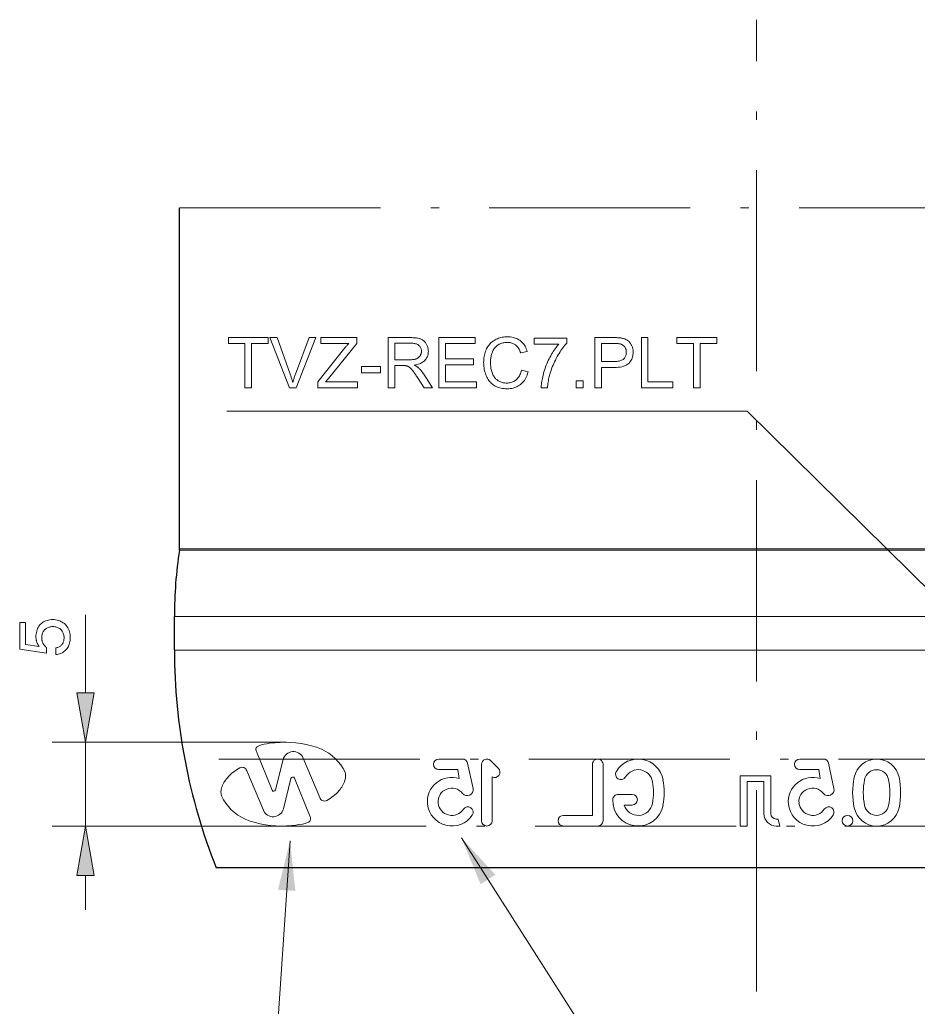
# Model space of a CAD drawing. Extents: x 0 to 297, y 0 to 420.
# Drawn here: x 191.7 to 245.4, y 143.5 to 202.4 of the extents above; entities that cross this region are included whole.
import ezdxf

# ---------------------------------------------------------------- set-up
doc = ezdxf.new("R2010")
doc.units = 0
doc.linetypes.add('DASHDOT', pattern=[18.5, 12, -3, 0.5, -3])

msp = doc.modelspace()

# ---------------------------------------------------------------- linework, layer by layer
at = {"color": 7, "linetype": 'DASHDOT', "lineweight": 13}
for p, q in [((235.697, 144.427), (235.697, 202.401)), ((201.247, 191.179), (270.147, 191.179)), ((203.605, 158.293), (266.689, 158.293)), ((203.984, 154.293), (266.594, 154.293))]:
    msp.add_line(p, q, dxfattribs=at)
at = {"color": 7, "lineweight": 30}
for p, q in [((201.247, 170.83), (201.247, 191.179)), ((267.947, 151.793), (203.447, 151.793))]:
    msp.add_line(p, q, dxfattribs=at)
at = {"color": 7, "lineweight": 13}
for p, q in [((265.935, 170.756), (201.242, 170.756)), ((265.93, 170.83), (201.247, 170.83)), ((266.193, 166.793), (200.947, 166.793)), ((266.193, 164.793), (200.947, 164.793))]:
    msp.add_line(p, q, dxfattribs=at)
at = {"color": 7, "lineweight": 13, "ltscale": 0.116125}
msp.add_line((195.644, 162.247), (195.644, 166.892), dxfattribs=at)
at = {"color": 7, "lineweight": 30, "ltscale": 0.05}
msp.add_line((200.947, 164.793), (200.947, 166.793), dxfattribs=at)
at = {"color": 7, "lineweight": 13, "ltscale": 0.349972}
msp.add_line((207.643, 159.292), (193.644, 159.292), dxfattribs=at)
at = {"color": 7, "lineweight": 13, "ltscale": 0.124993}
msp.add_line((195.644, 154.293), (195.644, 159.292), dxfattribs=at)
at = {"color": 7, "lineweight": 13, "ltscale": 0.062229}
for p, q in [((205.838, 158.738), (206.779, 156.434)), ((209.052, 154.846), (208.111, 157.151))]:
    msp.add_line(p, q, dxfattribs=at)
at = {"color": 7, "lineweight": 13, "ltscale": 0.046473}
for p, q in [((207.437, 158.255), (206.986, 156.452)), ((207.453, 155.329), (207.905, 157.132))]:
    msp.add_line(p, q, dxfattribs=at)
at = {"color": 7, "lineweight": 13, "ltscale": 0.063986}
for p, q in [((208.632, 158.347), (209.625, 155.988)), ((206.258, 155.237), (205.266, 157.596))]:
    msp.add_line(p, q, dxfattribs=at)
at = {"color": 7, "lineweight": 13, "ltscale": 0.035206}
msp.add_line((216.736, 158.293), (218.144, 158.293), dxfattribs=at)
at = {"color": 7, "lineweight": 13, "ltscale": 0.038515}
for p, q in [((218.455, 158.041), (218.775, 156.534)), ((240.004, 158.041), (240.324, 156.534))]:
    msp.add_line(p, q, dxfattribs=at)
at = {"color": 7, "lineweight": 13, "ltscale": 0.084102}
for p, q in [((219.28, 154.611), (219.28, 157.975)), ((226.538, 157.975), (226.538, 154.611))]:
    msp.add_line(p, q, dxfattribs=at)
at = {"color": 7, "lineweight": 13, "ltscale": 0.016542}
msp.add_line((219.823, 158.199), (220.291, 157.732), dxfattribs=at)
at = {"color": 7, "lineweight": 13, "ltscale": 0.076154}
msp.add_line((225.902, 157.975), (225.902, 154.928), dxfattribs=at)
at = {"color": 7, "lineweight": 13, "ltscale": 0.035207}
msp.add_line((238.285, 158.293), (239.693, 158.293), dxfattribs=at)
at = {"color": 7, "lineweight": 13, "ltscale": 0.028398}
for p, q in [((216.736, 157.657), (217.872, 157.657)), ((238.285, 157.657), (239.421, 157.657))]:
    msp.add_line(p, q, dxfattribs=at)
at = {"color": 7, "lineweight": 13, "ltscale": 0.01351}
msp.add_line((217.872, 157.657), (217.955, 157.123), dxfattribs=at)
at = {"color": 7, "lineweight": 13, "ltscale": 0.013509}
msp.add_line((239.421, 157.657), (239.504, 157.123), dxfattribs=at)
at = {"color": 7, "lineweight": 13, "ltscale": 0.065395}
msp.add_line((219.916, 154.611), (219.916, 157.226), dxfattribs=at)
at = {"color": 7, "lineweight": 13, "ltscale": 0.045896}
msp.add_line((234.725, 157.293), (236.561, 157.293), dxfattribs=at)
at = {"color": 7, "lineweight": 13, "ltscale": 0.075}
msp.add_line((234.725, 157.293), (234.725, 154.293), dxfattribs=at)
at = {"color": 7, "lineweight": 13, "ltscale": 0.066619}
msp.add_line((235.141, 154.293), (235.141, 156.957), dxfattribs=at)
at = {"color": 7, "lineweight": 13, "ltscale": 0.025056}
msp.add_line((235.141, 156.957), (236.144, 156.957), dxfattribs=at)
at = {"color": 7, "lineweight": 13, "ltscale": 0.048246}
msp.add_line((236.144, 156.957), (236.144, 155.028), dxfattribs=at)
at = {"color": 7, "lineweight": 13, "ltscale": 0.056627}
msp.add_line((236.561, 157.293), (236.561, 155.028), dxfattribs=at)
at = {"color": 7, "lineweight": 13, "ltscale": 0.020622}
msp.add_line((228.268, 156.183), (227.443, 156.183), dxfattribs=at)
at = {"color": 7, "lineweight": 13, "ltscale": 0.011731}
msp.add_line((228.268, 155.547), (227.799, 155.547), dxfattribs=at)
at = {"color": 7, "lineweight": 13, "ltscale": 0.043213}
msp.add_line((225.902, 154.928), (224.173, 154.928), dxfattribs=at)
at = {"color": 7, "lineweight": 13, "ltscale": 0.00272}
msp.add_line((236.988, 154.709), (236.879, 154.709), dxfattribs=at)
at = {"color": 7, "lineweight": 13, "ltscale": 0.010782}
msp.add_line((237.099, 154.293), (236.988, 154.709), dxfattribs=at)
at = {"color": 7, "lineweight": 13, "ltscale": 0.258492}
msp.add_line((203.984, 154.293), (193.644, 154.293), dxfattribs=at)
at = {"color": 7, "lineweight": 13, "ltscale": 0.051162}
msp.add_line((226.22, 154.293), (224.173, 154.293), dxfattribs=at)
at = {"color": 7, "lineweight": 13, "ltscale": 0.010417}
msp.add_line((234.725, 154.293), (235.141, 154.293), dxfattribs=at)
at = {"color": 7, "lineweight": 13, "ltscale": 0.005501}
msp.add_line((236.879, 154.293), (237.099, 154.293), dxfattribs=at)
at = {"color": 7, "lineweight": 13, "ltscale": 0.051139}
msp.add_line((195.644, 149.293), (195.644, 151.338), dxfattribs=at)
at = {"color": 7, "lineweight": 13}
for points in [[(205.154, 180.436), (205.154, 183.082), (204.166, 183.082), (204.166, 183.436), (206.544, 183.436), (206.544, 183.082), (205.551, 183.082), (205.551, 180.436)], [(207.809, 180.436), (206.646, 183.436), (207.076, 183.436), (207.856, 181.256), (207.874, 181.204), (207.892, 181.153), (207.909, 181.102), (207.926, 181.052), (207.942, 181.003), (207.958, 180.954), (207.972, 180.906), (207.987, 180.858), (208, 180.811), (208.013, 180.765), (208.027, 180.814), (208.042, 180.863), (208.057, 180.913), (208.072, 180.962), (208.088, 181.011), (208.105, 181.06), (208.122, 181.109), (208.139, 181.158), (208.157, 181.207), (208.175, 181.256), (208.985, 183.436), (209.39, 183.436), (208.216, 180.436)], [(209.507, 180.436), (209.507, 180.804), (211.044, 182.726), (211.076, 182.766), (211.109, 182.805), (211.141, 182.844), (211.172, 182.881), (211.204, 182.917), (211.234, 182.952), (211.265, 182.986), (211.295, 183.019), (211.325, 183.051), (211.355, 183.082), (209.681, 183.082), (209.681, 183.436), (211.83, 183.436), (211.83, 183.082), (210.146, 181.001), (209.963, 180.79), (211.879, 180.79), (211.879, 180.436)], [(213.708, 180.436), (213.708, 183.436), (215.038, 183.436), (215.117, 183.435), (215.191, 183.432), (215.262, 183.428), (215.329, 183.423), (215.391, 183.416), (215.451, 183.407), (215.506, 183.396), (215.557, 183.384), (215.605, 183.37), (215.648, 183.355), (215.689, 183.337), (215.728, 183.318), (215.766, 183.295), (215.802, 183.27), (215.836, 183.243), (215.869, 183.213), (215.899, 183.181), (215.929, 183.146), (215.956, 183.109), (215.982, 183.069), (216.006, 183.028), (216.027, 182.986), (216.046, 182.943), (216.062, 182.899), (216.075, 182.854), (216.087, 182.808), (216.095, 182.762), (216.102, 182.714), (216.105, 182.666), (216.107, 182.617), (216.105, 182.554), (216.098, 182.493), (216.088, 182.435), (216.074, 182.378), (216.055, 182.323), (216.032, 182.27), (216.005, 182.219), (215.974, 182.171), (215.939, 182.124), (215.9, 182.079), (215.856, 182.037), (215.808, 181.998), (215.756, 181.962), (215.699, 181.929), (215.637, 181.9), (215.571, 181.874), (215.5, 181.851), (215.425, 181.831), (215.346, 181.814), (215.262, 181.801), (215.292, 181.786), (215.322, 181.77), (215.349, 181.755), (215.375, 181.74), (215.4, 181.725), (215.423, 181.711), (215.445, 181.696), (215.465, 181.681), (215.484, 181.666), (215.501, 181.651), (215.536, 181.619), (215.57, 181.584), (215.604, 181.548), (215.637, 181.511), (215.67, 181.472), (215.703, 181.431), (215.735, 181.389), (215.767, 181.345), (215.799, 181.299), (215.83, 181.252), (216.352, 180.436), (215.853, 180.436), (215.456, 181.06), (215.422, 181.113), (215.389, 181.163), (215.357, 181.211), (215.327, 181.256), (215.297, 181.298), (215.269, 181.338), (215.242, 181.376), (215.217, 181.411), (215.193, 181.443), (215.169, 181.473), (215.147, 181.501), (215.125, 181.527), (215.104, 181.551), (215.083, 181.574), (215.063, 181.595), (215.043, 181.614), (215.023, 181.632), (215.004, 181.647), (214.986, 181.661), (214.968, 181.674), (214.95, 181.685), (214.932, 181.695), (214.914, 181.705), (214.896, 181.714), (214.878, 181.722), (214.86, 181.73), (214.842, 181.737), (214.823, 181.743), (214.805, 181.749), (214.787, 181.754), (214.772, 181.756), (214.756, 181.759), (214.739, 181.761), (214.719, 181.763), (214.698, 181.764), (214.675, 181.766), (214.65, 181.767), (214.624, 181.767), (214.596, 181.768), (214.566, 181.768), (214.105, 181.768), (214.105, 180.436)], [(216.737, 180.436), (216.737, 183.436), (218.906, 183.436), (218.906, 183.082), (217.134, 183.082), (217.134, 182.163), (218.794, 182.163), (218.794, 181.811), (217.134, 181.811), (217.134, 180.79), (218.976, 180.79), (218.976, 180.436)], [(221.665, 181.488), (222.062, 181.387), (222.035, 181.292), (222.004, 181.201), (221.969, 181.115), (221.93, 181.033), (221.887, 180.956), (221.84, 180.884), (221.789, 180.816), (221.734, 180.753), (221.675, 180.695), (221.612, 180.641), (221.546, 180.593), (221.477, 180.549), (221.405, 180.51), (221.33, 180.477), (221.252, 180.449), (221.171, 180.426), (221.088, 180.408), (221.001, 180.395), (220.912, 180.387), (220.82, 180.385), (220.724, 180.387), (220.633, 180.392), (220.545, 180.402), (220.46, 180.416), (220.38, 180.434), (220.303, 180.456), (220.229, 180.481), (220.159, 180.511), (220.093, 180.545), (220.031, 180.582), (219.971, 180.623), (219.915, 180.668), (219.861, 180.716), (219.811, 180.768), (219.763, 180.824), (219.718, 180.883), (219.676, 180.945), (219.637, 181.011), (219.601, 181.081), (219.568, 181.154), (219.538, 181.229), (219.511, 181.306), (219.487, 181.384), (219.467, 181.462), (219.449, 181.542), (219.435, 181.623), (219.424, 181.705), (219.416, 181.789), (219.411, 181.873), (219.41, 181.958), (219.411, 182.051), (219.417, 182.141), (219.426, 182.229), (219.438, 182.314), (219.454, 182.397), (219.474, 182.477), (219.497, 182.556), (219.524, 182.631), (219.555, 182.705), (219.589, 182.776), (219.626, 182.844), (219.666, 182.909), (219.71, 182.97), (219.756, 183.028), (219.806, 183.083), (219.858, 183.134), (219.913, 183.182), (219.972, 183.227), (220.034, 183.268), (220.098, 183.306), (220.165, 183.34), (220.233, 183.371), (220.302, 183.398), (220.373, 183.422), (220.445, 183.442), (220.519, 183.458), (220.593, 183.471), (220.669, 183.48), (220.747, 183.485), (220.826, 183.487), (220.914, 183.485), (221, 183.478), (221.083, 183.466), (221.163, 183.45), (221.24, 183.43), (221.314, 183.404), (221.386, 183.375), (221.454, 183.34), (221.52, 183.301), (221.583, 183.258), (221.642, 183.21), (221.698, 183.159), (221.75, 183.103), (221.799, 183.045), (221.843, 182.982), (221.884, 182.916), (221.921, 182.846), (221.955, 182.772), (221.984, 182.694), (222.01, 182.613), (221.62, 182.521), (221.598, 182.585), (221.574, 182.645), (221.549, 182.701), (221.521, 182.754), (221.492, 182.804), (221.461, 182.85), (221.427, 182.892), (221.392, 182.931), (221.356, 182.966), (221.317, 182.998), (221.276, 183.026), (221.233, 183.052), (221.188, 183.074), (221.142, 183.093), (221.093, 183.11), (221.042, 183.123), (220.989, 183.134), (220.934, 183.141), (220.877, 183.146), (220.817, 183.147), (220.749, 183.146), (220.684, 183.141), (220.62, 183.132), (220.559, 183.121), (220.5, 183.106), (220.443, 183.088), (220.389, 183.066), (220.337, 183.041), (220.287, 183.013), (220.239, 182.981), (220.194, 182.947), (220.152, 182.911), (220.112, 182.872), (220.076, 182.831), (220.042, 182.787), (220.01, 182.742), (219.982, 182.694), (219.956, 182.644), (219.933, 182.591), (219.913, 182.536), (219.895, 182.48), (219.879, 182.424), (219.865, 182.367), (219.853, 182.31), (219.842, 182.253), (219.834, 182.195), (219.827, 182.137), (219.823, 182.078), (219.82, 182.019), (219.819, 181.96), (219.82, 181.885), (219.823, 181.811), (219.829, 181.739), (219.837, 181.67), (219.847, 181.602), (219.859, 181.536), (219.873, 181.472), (219.89, 181.41), (219.909, 181.35), (219.93, 181.292), (219.954, 181.236), (219.98, 181.184), (220.008, 181.134), (220.039, 181.087), (220.073, 181.043), (220.109, 181.001), (220.147, 180.963), (220.188, 180.928), (220.231, 180.895), (220.277, 180.865), (220.325, 180.839), (220.373, 180.815), (220.422, 180.793), (220.472, 180.775), (220.522, 180.76), (220.574, 180.747), (220.626, 180.737), (220.679, 180.73), (220.732, 180.726), (220.787, 180.724), (220.852, 180.726), (220.916, 180.732), (220.978, 180.742), (221.037, 180.755), (221.095, 180.772), (221.15, 180.794), (221.204, 180.819), (221.255, 180.847), (221.304, 180.88), (221.352, 180.917), (221.396, 180.957), (221.438, 181.001), (221.477, 181.049), (221.513, 181.1), (221.545, 181.156), (221.575, 181.214), (221.602, 181.277), (221.626, 181.344), (221.647, 181.414)], [(222.426, 183.043), (222.426, 183.397), (224.368, 183.397), (224.368, 183.11), (224.311, 183.047), (224.254, 182.98), (224.196, 182.909), (224.14, 182.834), (224.083, 182.755), (224.026, 182.672), (223.969, 182.585), (223.913, 182.494), (223.856, 182.399), (223.8, 182.3), (223.745, 182.199), (223.693, 182.097), (223.643, 181.994), (223.595, 181.891), (223.551, 181.787), (223.508, 181.683), (223.469, 181.578), (223.432, 181.473), (223.397, 181.367), (223.365, 181.26), (223.344, 181.184), (223.324, 181.107), (223.306, 181.028), (223.29, 180.948), (223.275, 180.866), (223.261, 180.783), (223.25, 180.698), (223.239, 180.612), (223.231, 180.525), (223.224, 180.436), (222.845, 180.436), (222.848, 180.508), (222.853, 180.583), (222.861, 180.661), (222.871, 180.743), (222.883, 180.827), (222.898, 180.914), (222.916, 181.004), (222.936, 181.096), (222.959, 181.192), (222.985, 181.291), (223.012, 181.391), (223.042, 181.49), (223.075, 181.589), (223.109, 181.686), (223.146, 181.784), (223.186, 181.88), (223.227, 181.975), (223.271, 182.07), (223.318, 182.165), (223.366, 182.258), (223.416, 182.35), (223.467, 182.438), (223.518, 182.524), (223.57, 182.607), (223.623, 182.687), (223.676, 182.764), (223.73, 182.838), (223.784, 182.909), (223.839, 182.977), (223.895, 183.043)], [(226.046, 180.436), (226.046, 183.436), (227.178, 183.436), (227.236, 183.435), (227.291, 183.435), (227.344, 183.433), (227.394, 183.431), (227.441, 183.429), (227.485, 183.425), (227.527, 183.422), (227.565, 183.417), (227.601, 183.413), (227.634, 183.407), (227.677, 183.399), (227.719, 183.39), (227.76, 183.379), (227.799, 183.367), (227.837, 183.354), (227.873, 183.339), (227.908, 183.323), (227.942, 183.306), (227.974, 183.287), (228.004, 183.267), (228.034, 183.245), (228.062, 183.222), (228.089, 183.197), (228.115, 183.171), (228.139, 183.143), (228.163, 183.113), (228.185, 183.082), (228.206, 183.048), (228.226, 183.014), (228.245, 182.977), (228.262, 182.94), (228.278, 182.901), (228.291, 182.862), (228.303, 182.822), (228.313, 182.782), (228.321, 182.741), (228.328, 182.699), (228.332, 182.656), (228.335, 182.612), (228.336, 182.568), (228.333, 182.493), (228.326, 182.42), (228.314, 182.349), (228.297, 182.281), (228.275, 182.215), (228.248, 182.151), (228.217, 182.09), (228.18, 182.031), (228.139, 181.975), (228.092, 181.92), (228.04, 181.87), (227.979, 181.825), (227.911, 181.785), (227.835, 181.751), (227.751, 181.722), (227.659, 181.698), (227.559, 181.679), (227.451, 181.666), (227.336, 181.658), (227.212, 181.655), (226.443, 181.655), (226.443, 180.436)], [(228.825, 180.436), (228.825, 183.436), (229.222, 183.436), (229.222, 180.79), (230.699, 180.79), (230.699, 180.436)], [(231.935, 180.436), (231.935, 183.082), (230.947, 183.082), (230.947, 183.436), (233.325, 183.436), (233.325, 183.082), (232.332, 183.082), (232.332, 180.436)], [(214.105, 182.112), (214.959, 182.112), (215.012, 182.112), (215.063, 182.114), (215.111, 182.117), (215.157, 182.121), (215.201, 182.126), (215.243, 182.132), (215.282, 182.139), (215.318, 182.148), (215.352, 182.157), (215.384, 182.168), (215.414, 182.18), (215.443, 182.193), (215.47, 182.208), (215.495, 182.224), (215.519, 182.241), (215.542, 182.26), (215.563, 182.28), (215.583, 182.301), (215.601, 182.324), (215.618, 182.348), (215.633, 182.373), (215.646, 182.398), (215.658, 182.424), (215.669, 182.451), (215.677, 182.477), (215.685, 182.504), (215.69, 182.532), (215.694, 182.56), (215.697, 182.588), (215.697, 182.617), (215.696, 182.659), (215.691, 182.699), (215.683, 182.738), (215.673, 182.775), (215.659, 182.811), (215.642, 182.845), (215.622, 182.878), (215.599, 182.909), (215.572, 182.939), (215.543, 182.967), (215.51, 182.993), (215.474, 183.016), (215.434, 183.037), (215.391, 183.055), (215.344, 183.07), (215.293, 183.082), (215.239, 183.092), (215.181, 183.099), (215.12, 183.103), (215.055, 183.104), (214.105, 183.104)], [(226.443, 182.009), (227.219, 182.009), (227.293, 182.011), (227.364, 182.015), (227.429, 182.022), (227.491, 182.032), (227.548, 182.045), (227.6, 182.061), (227.648, 182.08), (227.691, 182.101), (227.73, 182.125), (227.765, 182.153), (227.796, 182.182), (227.823, 182.215), (227.847, 182.249), (227.868, 182.286), (227.886, 182.325), (227.901, 182.367), (227.912, 182.41), (227.92, 182.456), (227.925, 182.505), (227.927, 182.556), (227.926, 182.593), (227.923, 182.629), (227.918, 182.664), (227.911, 182.698), (227.903, 182.73), (227.892, 182.762), (227.88, 182.793), (227.866, 182.822), (227.85, 182.851), (227.831, 182.878), (227.812, 182.904), (227.791, 182.928), (227.769, 182.95), (227.746, 182.971), (227.721, 182.989), (227.696, 183.006), (227.669, 183.021), (227.641, 183.034), (227.611, 183.046), (227.581, 183.055), (227.559, 183.06), (227.534, 183.065), (227.505, 183.069), (227.473, 183.072), (227.438, 183.075), (227.399, 183.077), (227.357, 183.079), (227.312, 183.081), (227.263, 183.081), (227.21, 183.082), (226.443, 183.082)], [(212.116, 181.336), (212.116, 181.707), (213.248, 181.707), (213.248, 181.336)], [(224.939, 180.436), (224.939, 180.855), (225.358, 180.855), (225.358, 180.436)], [(193.862, 164.522), (193.862, 164.923), (193.907, 164.931), (193.951, 164.942), (193.993, 164.955), (194.033, 164.971), (194.07, 164.989), (194.106, 165.01), (194.139, 165.033), (194.171, 165.059), (194.2, 165.087), (194.227, 165.118), (194.253, 165.15), (194.275, 165.185), (194.295, 165.221), (194.312, 165.259), (194.326, 165.299), (194.338, 165.34), (194.347, 165.383), (194.354, 165.428), (194.358, 165.475), (194.359, 165.524), (194.357, 165.583), (194.352, 165.639), (194.343, 165.694), (194.33, 165.746), (194.313, 165.795), (194.293, 165.843), (194.269, 165.888), (194.242, 165.93), (194.211, 165.971), (194.176, 166.008), (194.138, 166.043), (194.098, 166.074), (194.055, 166.102), (194.011, 166.126), (193.963, 166.146), (193.914, 166.162), (193.862, 166.175), (193.808, 166.184), (193.752, 166.19), (193.693, 166.192), (193.633, 166.19), (193.576, 166.185), (193.521, 166.176), (193.468, 166.163), (193.418, 166.146), (193.371, 166.127), (193.326, 166.103), (193.284, 166.076), (193.244, 166.045), (193.206, 166.011), (193.172, 165.973), (193.141, 165.933), (193.114, 165.891), (193.09, 165.846), (193.07, 165.798), (193.054, 165.748), (193.041, 165.696), (193.032, 165.641), (193.027, 165.583), (193.025, 165.524), (193.025, 165.489), (193.028, 165.455), (193.031, 165.421), (193.036, 165.388), (193.042, 165.356), (193.05, 165.325), (193.059, 165.294), (193.069, 165.263), (193.081, 165.233), (193.094, 165.204), (193.109, 165.176), (193.125, 165.148), (193.142, 165.121), (193.161, 165.094), (193.181, 165.069), (193.202, 165.044), (193.225, 165.02), (193.249, 164.997), (193.274, 164.974), (193.301, 164.952), (193.301, 164.609), (191.711, 164.845), (191.711, 166.447), (192.065, 166.447), (192.065, 165.133), (192.873, 165.013), (192.854, 165.035), (192.837, 165.058), (192.82, 165.081), (192.804, 165.106), (192.789, 165.131), (192.775, 165.156), (192.762, 165.183), (192.75, 165.21), (192.739, 165.238), (192.729, 165.267), (192.719, 165.297), (192.711, 165.327), (192.703, 165.358), (192.697, 165.389), (192.691, 165.42), (192.687, 165.453), (192.683, 165.485), (192.681, 165.519), (192.679, 165.552), (192.679, 165.587), (192.682, 165.677), (192.69, 165.764), (192.704, 165.848), (192.723, 165.927), (192.747, 166.003), (192.778, 166.076), (192.813, 166.145), (192.854, 166.21), (192.901, 166.272), (192.953, 166.33), (193.01, 166.383), (193.07, 166.431), (193.133, 166.473), (193.2, 166.51), (193.27, 166.541), (193.343, 166.566), (193.42, 166.586), (193.501, 166.6), (193.585, 166.609), (193.672, 166.611), (193.765, 166.608), (193.854, 166.599), (193.939, 166.585), (194.021, 166.564), (194.099, 166.537), (194.174, 166.504), (194.245, 166.465), (194.313, 166.42), (194.377, 166.37), (194.437, 166.313), (194.493, 166.252), (194.543, 166.187), (194.587, 166.118), (194.625, 166.046), (194.657, 165.97), (194.683, 165.89), (194.704, 165.807), (194.719, 165.72), (194.727, 165.63), (194.73, 165.536), (194.728, 165.453), (194.721, 165.372), (194.709, 165.295), (194.692, 165.22), (194.67, 165.149), (194.644, 165.08), (194.613, 165.014), (194.577, 164.951), (194.536, 164.89), (194.491, 164.833), (194.442, 164.78), (194.389, 164.731), (194.334, 164.688), (194.275, 164.649), (194.214, 164.616), (194.15, 164.587), (194.082, 164.563), (194.012, 164.545), (193.938, 164.531)], [(195.123, 162.247), (195.644, 159.292), (196.165, 162.247)], [(196.165, 151.338), (195.644, 154.293), (195.123, 151.338)]]:
    msp.add_lwpolyline(points, close=True, dxfattribs=at)
for points in [[(256.003, 158.503), (235.139, 179.048), (204.068, 179.048)], [(207.848, 153.406), (204.772, 107.802), (237.079, 107.802)], [(218.078, 153.595), (243.418, 113.867), (285.055, 113.867)]]:
    msp.add_lwpolyline(points, dxfattribs=at)
msp.add_circle((241.136, 154.611), 0.318, dxfattribs=at)
at = {"color": 7, "lineweight": 30}
for centre, radius, start, end in [((227.764, 166.793), 26.817, 171.50071, 180.00001), ((200.747, 170.83), 0.5, 351.50204, 359.99867), ((235.998, 164.793), 35.05, 180.00008, 201.77098)]:
    msp.add_arc(centre, radius, start, end, dxfattribs=at)
at = {"color": 7, "lineweight": 13}
for centre, radius, start, end in [((206.057, 158.851), 0.246, 105.45447, 207.24613), ((207.28, 154.833), 4.446, 90.2491, 106.84409), ((207.643, 153.835), 5.457, 67.61901, 94.0121), ((208.05, 158.107), 0.63, 22.42091, 166.38166), ((208.581, 156.304), 2.818, 25.06486, 66.14376), ((216.736, 157.975), 0.318, 90, 270), ((218.144, 157.975), 0.318, 12.00076, 90), ((219.598, 157.975), 0.318, 45, 180.00001), ((226.22, 157.975), 0.318, 0, 180.00001), ((228.634, 156.785), 1.508, 10.1845, 149.65529), ((238.285, 157.975), 0.318, 90, 270), ((239.693, 157.975), 0.318, 12.00076, 90), ((242.873, 156.925), 1.367, 11.78115, 168.21884), ((206.369, 155.118), 3.058, 119.7554, 137.67493), ((204.979, 157.497), 0.304, 19.15245, 114.73339), ((210.285, 157.273), 0.878, 343.37716, 14.86679), ((220.066, 157.507), 0.318, 241.86839, 45), ((227.606, 157.386), 0.318, 149.65529, 329.65528), ((228.634, 156.785), 0.872, 10.1845, 149.65529), ((242.873, 156.925), 0.731, 11.78115, 168.21884), ((205.464, 156.015), 1.786, 139.39427, 162.1232), ((208.011, 157.11), 0.108, 22.01726, 168.06831), ((209.427, 157.57), 1.786, 319.39426, 342.12319), ((217.503, 155.741), 1.453, 71.8926, 185.49782), ((225.895, 156.293), 3.654, 349.81549, 10.1845), ((225.895, 156.293), 4.29, 349.81549, 10.1845), ((239.052, 155.741), 1.453, 71.8926, 185.49782), ((245.908, 156.293), 4.467, 168.21884, 191.78116), ((245.908, 156.293), 3.831, 168.21884, 191.78116), ((239.839, 156.293), 3.831, 348.21884, 11.78115), ((239.839, 156.293), 4.467, 348.21884, 11.78115), ((204.605, 156.312), 0.878, 163.37716, 194.86679), ((206.88, 156.474), 0.108, 202.01726, 348.0683), ((208.522, 158.467), 3.058, 299.75539, 317.67494), ((217.503, 155.741), 0.817, 37.82542, 185.29616), ((218.428, 156.46), 0.354, 217.82542, 12.00076), ((227.442, 155.867), 0.316, 89.82473, 180.43379), ((228.268, 155.865), 0.318, 270, 90), ((239.052, 155.741), 0.817, 37.82542, 185.29616), ((239.978, 156.46), 0.354, 217.82542, 12.00076), ((206.31, 157.281), 2.818, 205.06486, 246.14376), ((209.912, 156.088), 0.304, 199.15246, 294.7334), ((217.511, 155.756), 1.463, 186.01683, 326.31163), ((217.511, 155.756), 0.827, 186.2166, 326.31163), ((228.634, 155.801), 1.508, 177.55491, 349.81549), ((228.634, 155.801), 0.872, 196.90154, 349.81549), ((239.06, 155.756), 1.463, 186.01683, 326.31163), ((239.06, 155.756), 0.827, 186.2166, 326.31163), ((206.841, 155.478), 0.63, 202.42092, 346.38168), ((218.464, 155.12), 0.318, 326.31163, 146.31163), ((236.879, 155.028), 0.735, 180.03277, 269.98642), ((236.879, 155.028), 0.318, 180.00001, 270), ((240.013, 155.12), 0.318, 326.31163, 146.31163), ((242.873, 155.66), 1.367, 191.78116, 348.21884), ((242.873, 155.66), 0.731, 191.78116, 348.21884), ((207.248, 159.75), 5.457, 247.619, 274.01211), ((207.61, 158.752), 4.446, 270.24911, 286.8441), ((208.833, 154.734), 0.246, 285.45448, 27.24612), ((219.598, 154.611), 0.318, 180.00001, 360), ((224.173, 154.611), 0.318, 90, 270), ((226.22, 154.611), 0.318, 270, 360)]:
    msp.add_arc(centre, radius, start, end, dxfattribs=at)
for points in [[(195.123, 162.247), (195.644, 159.292), (195.123, 162.247), (196.165, 162.247)], [(196.165, 151.338), (195.644, 154.293), (196.165, 151.338), (195.123, 151.338)], [(208.169, 150.423), (207.848, 153.406), (207.129, 150.493)], [(220.106, 151.384), (218.078, 153.595), (219.227, 150.824)]]:
    msp.add_solid(points, dxfattribs=at)

doc.saveas('drawing.dxf')
